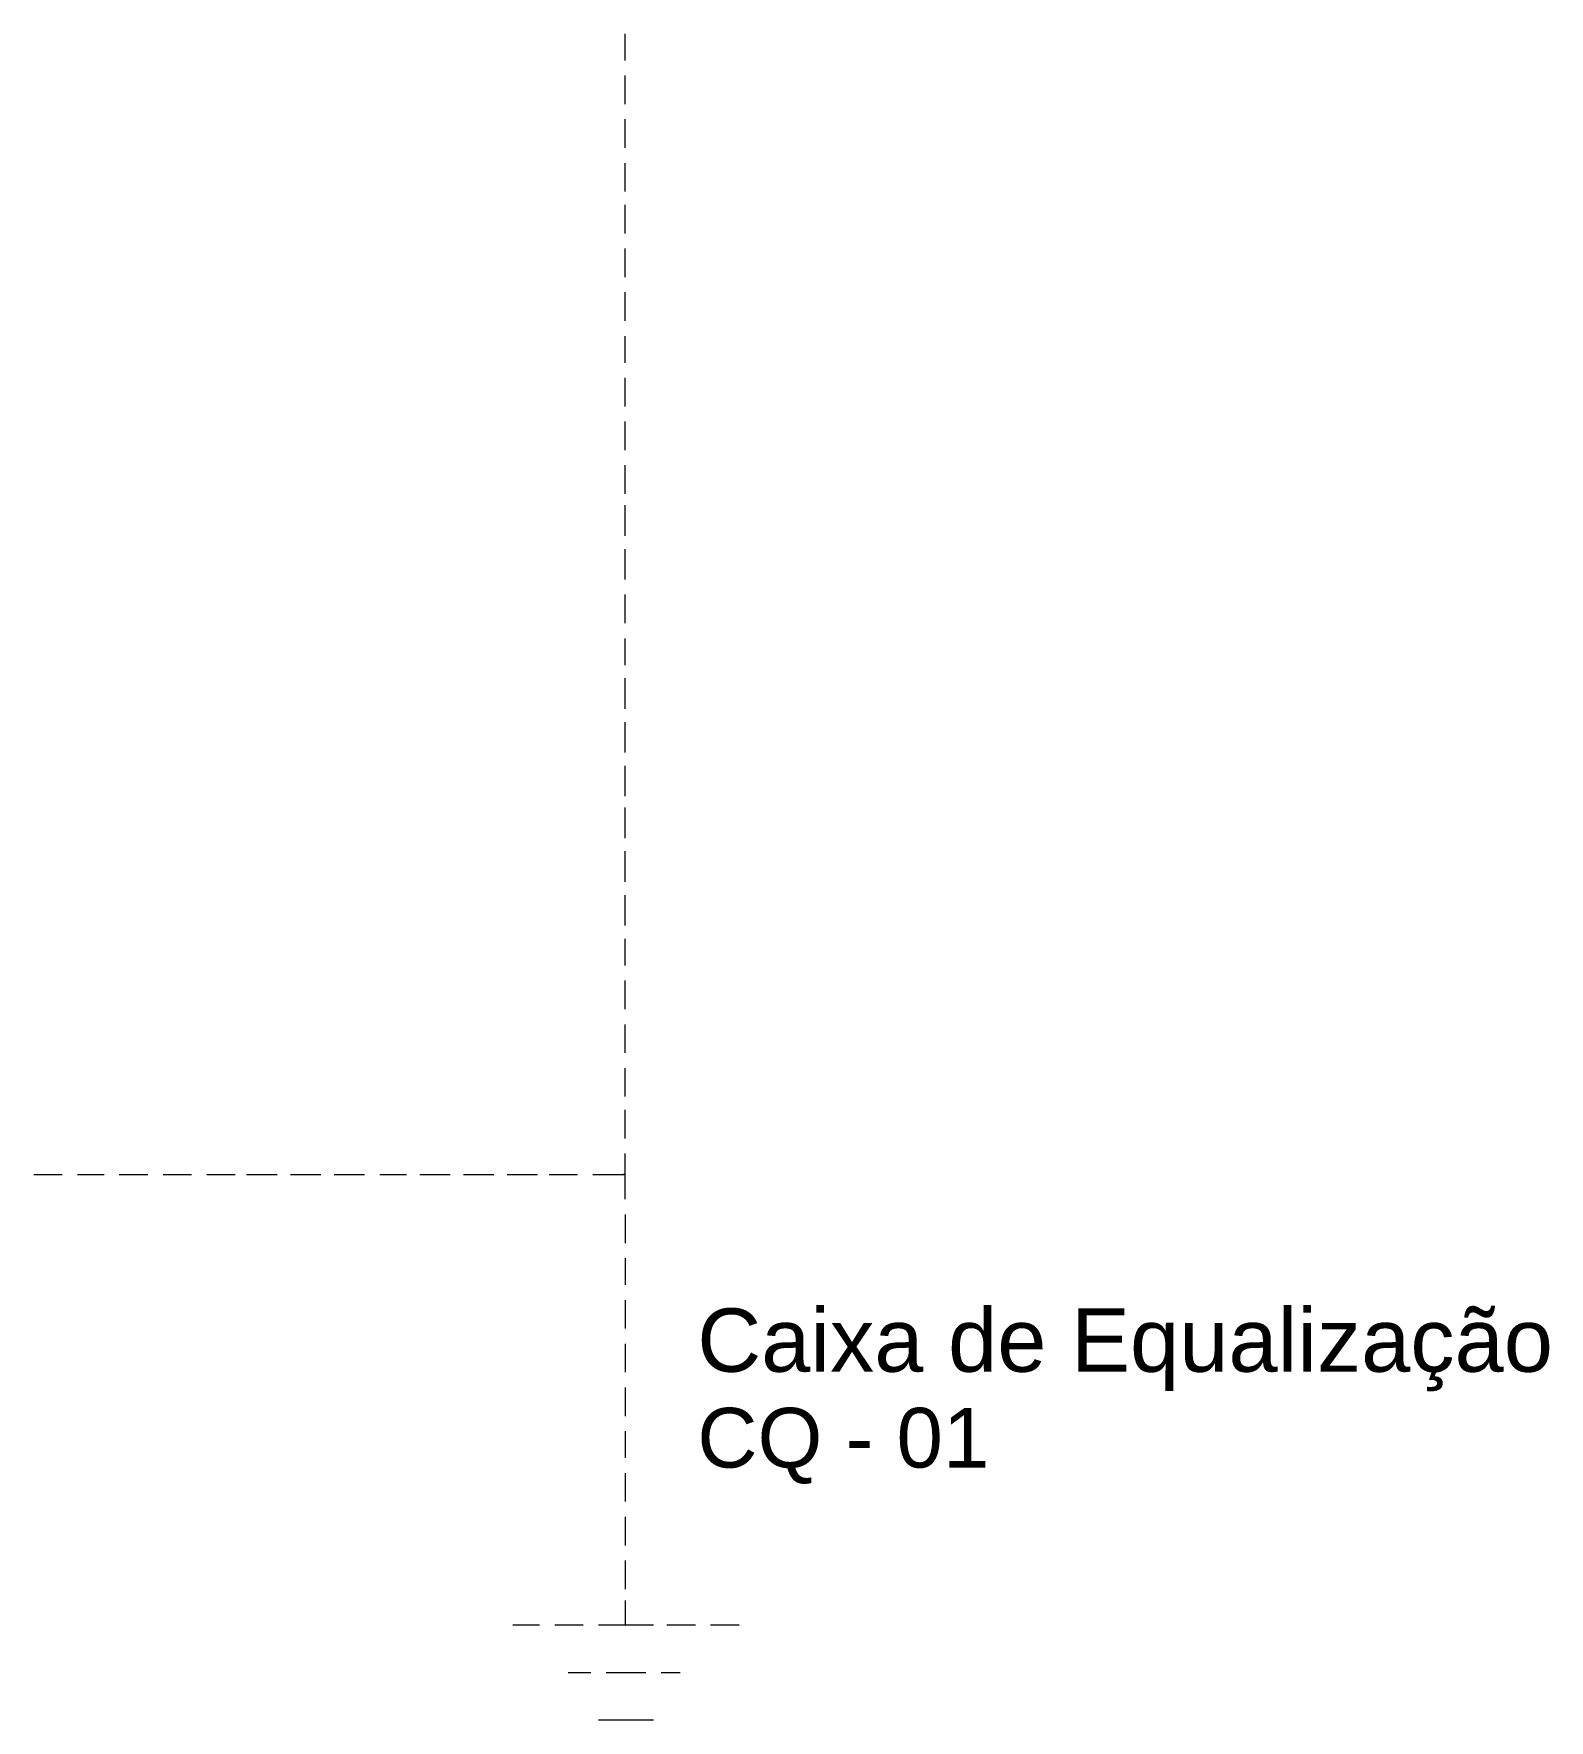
# Model space of a CAD drawing. Header units: millimetres. Extents: x 53 to 176, y -29 to 32.
# Drawn here: x 98.194 to 100.831, y 24.991 to 27.926 of the extents above; entities that cross this region are included whole.
import ezdxf

# ---------------------------------------------------------------- set-up
doc = ezdxf.new("R2010")
doc.units = ezdxf.units.MM
doc.layers.add('13 - Diagrama unifilar', color=7, linetype='Continuous', lineweight=30)
doc.styles.add('Arial0', font='arial.ttf', dxfattribs={"height": 3.14658})

msp = doc.modelspace()

# ---------------------------------------------------------------- linework, layer by layer
at = {"layer": '13 - Diagrama unifilar', "color": 6, "linetype": 'Continuous', "lineweight": 9, "true_color": 0x000006}
for points in [[(99.2227, 27.8793), (99.2227, 27.9256), (99.2227, 27.9256)], [(99.2227, 27.8032), (99.2227, 27.8528), (99.2227, 27.8528)], [(99.2227, 27.7271), (99.2227, 27.7767), (99.2227, 27.7767)], [(99.2227, 27.651), (99.2227, 27.7006), (99.2227, 27.7006)], [(99.2227, 27.5782), (99.2227, 27.6279), (99.2227, 27.6279)], [(99.2227, 27.5022), (99.2227, 27.5518), (99.2227, 27.5518)], [(99.2227, 27.4261), (99.2227, 27.4757), (99.2227, 27.4757)], [(99.2227, 27.3533), (99.2227, 27.3996), (99.2227, 27.3996)], [(99.2227, 27.2772), (99.2227, 27.3268), (99.2227, 27.3268)], [(99.2227, 27.2011), (99.2227, 27.2508), (99.2227, 27.2508)], [(99.2227, 27.1251), (99.2227, 27.1747), (99.2227, 27.1747)], [(99.2227, 27.0523), (99.2227, 27.1052), (99.2227, 27.1052)], [(99.2227, 26.9762), (99.2227, 27.0291), (99.2227, 27.0291)], [(99.2227, 26.9001), (99.2227, 26.9497), (99.2227, 26.9497)], [(99.2227, 26.8273), (99.2227, 26.8736), (99.2227, 26.8736)], [(99.2227, 26.7513), (99.2227, 26.8042), (99.2227, 26.8042)], [(99.2227, 26.6752), (99.2227, 26.7281), (99.2227, 26.7281)], [(99.2227, 26.5991), (99.2227, 26.652), (99.2227, 26.652)], [(99.2227, 26.5263), (99.2227, 26.5792), (99.2227, 26.5792)], [(99.2227, 26.4502), (99.2227, 26.5032), (99.2227, 26.5032)], [(99.2227, 26.3741), (99.2227, 26.4271), (99.2227, 26.4271)], [(99.2227, 26.3047), (99.2227, 26.351), (99.2227, 26.351)], [(99.2227, 26.2286), (99.2227, 26.2782), (99.2227, 26.2782)], [(99.2227, 26.1525), (99.2227, 26.2021), (99.2227, 26.2021)], [(99.2227, 26.0764), (99.2227, 26.126), (99.2227, 26.126)], [(99.2227, 26.0037), (99.2227, 26.0533), (99.2227, 26.0533)], [(99.2227, 25.9408), (99.2227, 25.9772), (99.2227, 25.9772)], [(98.1939, 25.9408), (98.2436, 25.9408), (98.2436, 25.9408)], [(98.27, 25.9408), (98.3163, 25.9408), (98.3163, 25.9408)], [(98.3428, 25.9408), (98.3924, 25.9408), (98.3924, 25.9408)], [(98.4189, 25.9408), (98.4685, 25.9408), (98.4685, 25.9408)], [(98.495, 25.9408), (98.5446, 25.9408), (98.5446, 25.9408)], [(98.5644, 25.9408), (98.6174, 25.9408), (98.6174, 25.9408)], [(98.6405, 25.9408), (98.6934, 25.9408), (98.6934, 25.9408)], [(98.7166, 25.9408), (98.7695, 25.9408), (98.7695, 25.9408)], [(98.796, 25.9408), (98.8423, 25.9408), (98.8423, 25.9408)], [(98.8655, 25.9408), (98.9184, 25.9408), (98.9184, 25.9408)], [(98.9415, 25.9408), (98.9945, 25.9408), (98.9945, 25.9408)], [(99.0176, 25.9408), (99.0706, 25.9408), (99.0706, 25.9408)], [(99.0904, 25.9408), (99.14, 25.9408), (99.14, 25.9408)], [(99.1665, 25.9408), (99.2227, 25.9408), (99.2227, 25.9408)], [(99.2227, 25.8978), (99.2227, 25.9408), (99.2194, 25.9408)], [(99.2227, 25.8713), (99.2227, 25.8217), (99.2227, 25.8217)], [(99.2227, 25.7952), (99.2227, 25.7489), (99.2227, 25.7489)], [(99.2227, 25.7225), (99.2227, 25.6729), (99.2227, 25.6729)], [(99.2227, 25.6464), (99.2227, 25.5968), (99.2227, 25.5968)], [(99.2227, 25.5703), (99.2227, 25.5207), (99.2227, 25.5207)], [(99.2227, 25.4942), (99.2227, 25.4479), (99.2227, 25.4479)], [(99.2227, 25.4214), (99.2227, 25.3718), (99.2227, 25.3718)], [(99.2227, 25.3454), (99.2227, 25.2957), (99.2227, 25.2957)], [(99.2227, 25.2693), (99.2227, 25.2197), (99.2227, 25.2197)], [(99.2227, 25.1998), (99.2227, 25.1568), (99.2227, 25.1568)], [(99.0739, 25.1568), (99.0276, 25.1568), (99.0276, 25.1568)], [(99.15, 25.1568), (99.1003, 25.1568), (99.1003, 25.1568)], [(99.2723, 25.1568), (99.2227, 25.1568), (99.1764, 25.1568)], [(99.3451, 25.1568), (99.2955, 25.1568), (99.2955, 25.1568)], [(99.4212, 25.1568), (99.3716, 25.1568), (99.3716, 25.1568)], [(99.1632, 25.0741), (99.1235, 25.0741), (99.1235, 25.0741)], [(99.2591, 25.0741), (99.2227, 25.0741), (99.1896, 25.0741)], [(99.3187, 25.0741), (99.2856, 25.0741), (99.2856, 25.0741)], [(99.2723, 24.9914), (99.2227, 24.9914), (99.1764, 24.9914)]]:
    msp.add_lwpolyline(points, dxfattribs=at)

# ---------------------------------------------------------------- texts
at = {"layer": '13 - Diagrama unifilar', "color": 7, "true_color": 0x000007, "style": 'Arial0'}
for s, height, p in [('Caixa de Equalização', 0.11018, (99.3484, 25.5977)), ('CQ - 01', 0.10389, (99.3484, 25.431))]:
    msp.add_text(s, height=height, dxfattribs=at).set_placement(p)

doc.saveas('drawing.dxf')
